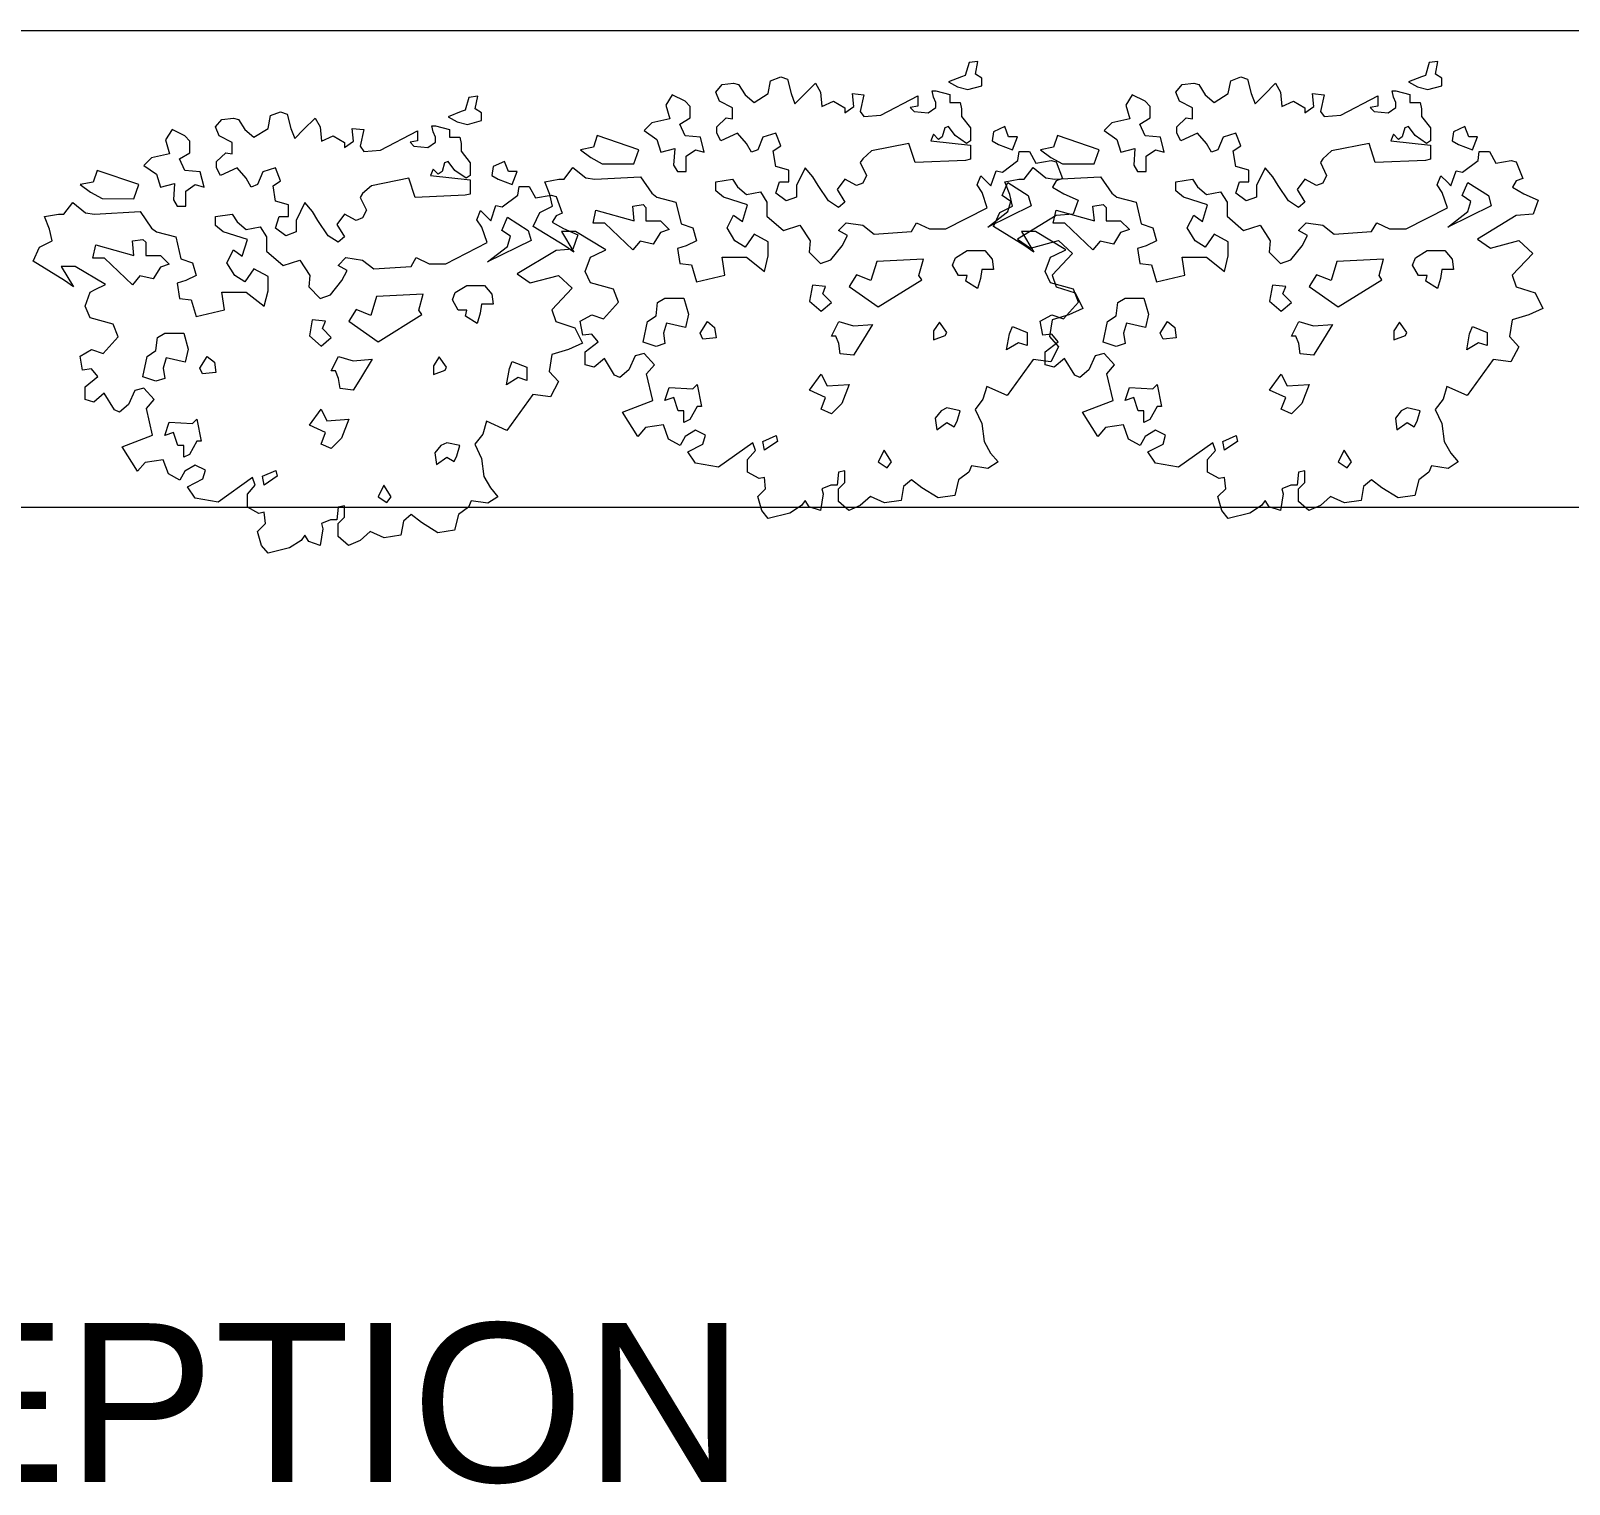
# Model space of a CAD drawing. Header units: inches. Extents: x 5 to 136470, y 9 to 138066.
# Drawn here: x 89005 to 90943, y 27981 to 29811 of the extents above; entities that cross this region are included whole.
import ezdxf

# ---------------------------------------------------------------- set-up
doc = ezdxf.new("R2010")
doc.units = ezdxf.units.IN
doc.header["$MEASUREMENT"] = 0
doc.layers.add('IG-Area', color=250, linetype='Continuous', lineweight=30)
doc.layers.add('partition', color=253, linetype='Continuous', lineweight=5)
doc.layers.add('TREES', color=72, linetype='Continuous', lineweight=5, transparency=0.05)
doc.styles.add('ROMANS', font='', dxfattribs={"width": 0.8})
doc.styles.get("Standard").update_dxf_attribs({"font": 'arial.ttf'})
doc.styles.get('ROMANS').set_extended_font_data('VNI-Avo')

# ---------------------------------------------------------------- blocks, each defined once
blk = doc.blocks.new('A$C7b2e77e3')
at = {"layer": 'partition'}
for p, q in [((34066.5, 18205.8), (27393.4, 18205.8)), ((34066.5, 17605.8), (27993.4, 17605.8))]:
    blk.add_line(p, q, dxfattribs=at)
at = {"layer": 'TREES'}
for p, q in [((31844.6, 18138.1), (31859.1, 18139.7)), ((31859.1, 18139.7), (31865.4, 18138.1)), ((31902.7, 18126.8), (31905.7, 18143)), ((31905.7, 18143), (31918.6, 18147.7)), ((31918.6, 18147.7), (31926.8, 18144.7)), ((31926.8, 18144.7), (31931.5, 18126.8)), ((31947.7, 18125.2), (31962.2, 18139.7)), ((31962.2, 18139.7), (31968.5, 18128.5)), ((32424.1, 18138.1), (32438.6, 18139.7)), ((32438.6, 18139.7), (32444.9, 18138.1)), ((32482.2, 18126.8), (32485.2, 18143)), ((32485.2, 18143), (32498.1, 18147.7)), ((32498.1, 18147.7), (32506.3, 18144.7)), ((32506.3, 18144.7), (32511, 18126.8)), ((32527.2, 18125.2), (32541.7, 18139.7)), ((32541.7, 18139.7), (32548, 18128.5)), ((31836.7, 18128.5), (31844.6, 18138.1)), ((31841.3, 18117.2), (31836.7, 18128.5)), ((31865.4, 18138.1), (31873.7, 18125.2)), ((31873.7, 18125.2), (31884.9, 18115.6)), ((31884.9, 18115.6), (31902.7, 18126.8)), ((31931.5, 18126.8), (31936.4, 18114)), ((31936.4, 18114), (31947.7, 18125.2)), ((31968.5, 18128.5), (31970.1, 18110.7)), ((32008.8, 18126.8), (32023.3, 18125.2)), ((32010.4, 18110.7), (32008.8, 18126.8)), ((32023.3, 18125.2), (32018.7, 18104.4)), ((32044.4, 18099.4), (32091.2, 18123.8)), ((32091.2, 18123.8), (32091.2, 18110.9)), ((32110.7, 18122.2), (32109, 18130.1)), ((32109, 18130.1), (32113.7, 18130.1)), ((32113.7, 18115.6), (32110.7, 18122.2)), ((32113.7, 18130.1), (32131.5, 18125.5)), ((32131.5, 18125.5), (32131.5, 18115.6)), ((32416.2, 18128.5), (32424.1, 18138.1)), ((32420.8, 18117.2), (32416.2, 18128.5)), ((32444.9, 18138.1), (32453.2, 18125.2)), ((32453.2, 18125.2), (32464.4, 18115.6)), ((32464.4, 18115.6), (32482.2, 18126.8)), ((32511, 18126.8), (32515.9, 18114)), ((32515.9, 18114), (32527.2, 18125.2)), ((32548, 18128.5), (32549.6, 18110.7)), ((32588.3, 18126.8), (32602.8, 18125.2)), ((32589.9, 18110.7), (32588.3, 18126.8)), ((32602.8, 18125.2), (32598.2, 18104.4)), ((32623.9, 18099.4), (32670.7, 18123.8)), ((32670.7, 18123.8), (32670.7, 18110.9)), ((32690.2, 18122.2), (32688.5, 18130.1)), ((32688.5, 18130.1), (32693.2, 18130.1)), ((32693.2, 18115.6), (32690.2, 18122.2)), ((32693.2, 18130.1), (32711, 18125.5)), ((32711, 18125.5), (32711, 18115.6)), ((31275.6, 18099.2), (31288.5, 18103.9)), ((31288.5, 18103.9), (31296.7, 18100.8)), ((31296.7, 18100.8), (31301.4, 18083)), ((31857.5, 18109), (31841.3, 18117.2)), ((31857.5, 18094.8), (31857.5, 18109)), ((31970.1, 18110.7), (31984.7, 18117.2)), ((31984.7, 18117.2), (31999.2, 18109)), ((31999.2, 18102.7), (32010.4, 18110.7)), ((31999.2, 18109), (31999.2, 18102.7)), ((32018.7, 18104.4), (32023.3, 18097.8)), ((32091.2, 18110.9), (32081.6, 18109.3)), ((32081.6, 18109.3), (32086.5, 18104.4)), ((32086.5, 18104.4), (32104.1, 18102.7)), ((32104.1, 18102.7), (32113.7, 18109.3)), ((32113.7, 18109.3), (32113.7, 18115.6)), ((32131.5, 18115.6), (32144.4, 18115.6)), ((32144.4, 18115.6), (32146, 18107.7)), ((32146, 18107.7), (32146, 18098.1)), ((32437, 18109), (32420.8, 18117.2)), ((32437, 18094.8), (32437, 18109)), ((32549.6, 18110.7), (32564.2, 18117.2)), ((32564.2, 18117.2), (32578.7, 18109)), ((32578.7, 18102.7), (32589.9, 18110.7)), ((32578.7, 18109), (32578.7, 18102.7)), ((32598.2, 18104.4), (32602.8, 18097.8)), ((32670.7, 18110.9), (32661.1, 18109.3)), ((32661.1, 18109.3), (32666, 18104.4)), ((32666, 18104.4), (32683.6, 18102.7)), ((32683.6, 18102.7), (32693.2, 18109.3)), ((32693.2, 18109.3), (32693.2, 18115.6)), ((32711, 18115.6), (32723.9, 18115.6)), ((32723.9, 18115.6), (32725.5, 18107.7)), ((32725.5, 18107.7), (32725.5, 18098.1)), ((31206.5, 18084.7), (31214.5, 18094.3)), ((31211.2, 18073.4), (31206.5, 18084.7)), ((31214.5, 18094.3), (31229, 18095.9)), ((31229, 18095.9), (31235.3, 18094.3)), ((31235.3, 18094.3), (31243.5, 18081.4)), ((31243.5, 18081.4), (31254.8, 18071.8)), ((31254.8, 18071.8), (31272.6, 18083)), ((31272.6, 18083), (31275.6, 18099.2)), ((31301.4, 18083), (31306.3, 18070.1)), ((31306.3, 18070.1), (31317.5, 18081.4)), ((31317.5, 18081.4), (31332.1, 18095.9)), ((31332.1, 18095.9), (31338.4, 18084.7)), ((31338.4, 18084.7), (31340, 18066.8)), ((31378.7, 18083), (31393.2, 18081.4)), ((31380.3, 18066.8), (31378.7, 18083)), ((31393.2, 18081.4), (31388.5, 18060.5)), ((31480.5, 18078.4), (31478.9, 18086.3)), ((31478.9, 18086.3), (31483.5, 18086.3)), ((31483.5, 18086.3), (31501.4, 18081.7)), ((31501.4, 18081.7), (31501.4, 18071.8)), ((31838, 18084.9), (31849.6, 18096.1)), ((31838, 18076.9), (31838, 18084.9)), ((31849.6, 18096.1), (31857.5, 18094.8)), ((32023.3, 18097.8), (32044.4, 18099.4)), ((32125.2, 18083.5), (32121.9, 18072.3)), ((32129.8, 18085.2), (32125.2, 18083.5)), ((32138.1, 18073.9), (32129.8, 18085.2)), ((32146, 18098.1), (32157.3, 18083.5)), ((32157.3, 18083.5), (32157.3, 18067.3)), ((32417.5, 18084.9), (32429, 18096.1)), ((32417.5, 18076.9), (32417.5, 18084.9)), ((32429, 18096.1), (32437, 18094.8)), ((32602.8, 18097.8), (32623.9, 18099.4)), ((32704.7, 18083.5), (32701.4, 18072.3)), ((32709.3, 18085.2), (32704.7, 18083.5)), ((32717.6, 18073.9), (32709.3, 18085.2)), ((32725.5, 18098.1), (32736.8, 18083.5)), ((32736.8, 18083.5), (32736.8, 18067.3)), ((31227.4, 18065.2), (31211.2, 18073.4)), ((31227.4, 18050.9), (31227.4, 18065.2)), ((31340, 18066.8), (31354.5, 18073.4)), ((31354.5, 18073.4), (31369.1, 18065.2)), ((31369.1, 18058.9), (31380.3, 18066.8)), ((31369.1, 18065.2), (31369.1, 18058.9)), ((31414.3, 18055.6), (31461.1, 18080)), ((31461.1, 18067.1), (31451.5, 18065.5)), ((31451.5, 18065.5), (31456.4, 18060.5)), ((31461.1, 18080), (31461.1, 18067.1)), ((31473.9, 18058.9), (31483.5, 18065.5)), ((31483.5, 18071.8), (31480.5, 18078.4)), ((31483.5, 18065.5), (31483.5, 18071.8)), ((31501.4, 18071.8), (31514.2, 18071.8)), ((31514.2, 18071.8), (31515.9, 18063.8)), ((31515.9, 18063.8), (31515.9, 18054.2)), ((31843, 18067.3), (31838, 18076.9)), ((31863.8, 18076.9), (31843, 18067.3)), ((31875.3, 18064), (31863.8, 18076.9)), ((31881.6, 18052.8), (31875.3, 18064)), ((31896.1, 18072), (31889.6, 18056.1)), ((31912.3, 18076.9), (31896.1, 18072)), ((31918.6, 18060.8), (31912.3, 18076.9)), ((32080, 18064.1), (32032.9, 18054.5)), ((32087.9, 18039.9), (32080, 18064.1)), ((32110.7, 18075.6), (32107.4, 18067.3)), ((32107.4, 18067.3), (32157.5, 18062)), ((32117, 18069), (32110.7, 18075.6)), ((32121.9, 18072.3), (32117, 18069)), ((32152.3, 18064.1), (32138.1, 18073.9)), ((32157.3, 18067.3), (32152.3, 18064.1)), ((32157.5, 18062), (32157.5, 18044.1)), ((32422.5, 18067.3), (32417.5, 18076.9)), ((32443.3, 18076.9), (32422.5, 18067.3)), ((32454.8, 18064), (32443.3, 18076.9)), ((32461.1, 18052.8), (32454.8, 18064)), ((32475.6, 18072), (32469.1, 18056.1)), ((32491.8, 18076.9), (32475.6, 18072)), ((32498.1, 18060.8), (32491.8, 18076.9)), ((32659.5, 18064.1), (32612.4, 18054.5)), ((32667.4, 18039.9), (32659.5, 18064.1)), ((32690.2, 18075.6), (32686.9, 18067.3)), ((32686.9, 18067.3), (32737, 18062)), ((32696.5, 18069), (32690.2, 18075.6)), ((32701.4, 18072.3), (32696.5, 18069)), ((32731.8, 18064.1), (32717.6, 18073.9)), ((32736.8, 18067.3), (32731.8, 18064.1)), ((32737, 18062), (32737, 18044.1)), ((31207.9, 18041.1), (31219.4, 18052.3)), ((31219.4, 18052.3), (31227.4, 18050.9)), ((31388.5, 18060.5), (31393.2, 18054)), ((31393.2, 18054), (31414.3, 18055.6)), ((31456.4, 18060.5), (31473.9, 18058.9)), ((31515.9, 18054.2), (31527.1, 18039.7)), ((31889.6, 18056.1), (31881.6, 18052.8)), ((31909, 18054.5), (31918.6, 18060.8)), ((31912.3, 18035), (31909, 18054.5)), ((32021.7, 18044.6), (32018.7, 18039.9)), ((32032.9, 18054.5), (32021.7, 18044.6)), ((32151.2, 18042.5), (32087.9, 18039.9)), ((32157.5, 18044.1), (32151.2, 18042.5)), ((32197.8, 18028), (32217.3, 18042.5)), ((32217.3, 18042.5), (32218.9, 18053.7)), ((32218.9, 18053.7), (32231.8, 18053.7)), ((32231.8, 18053.7), (32239.7, 18039.2)), ((32239.7, 18039.2), (32259.2, 18042.5)), ((32259.2, 18042.5), (32265.5, 18040.9)), ((32469.1, 18056.1), (32461.1, 18052.8)), ((32488.5, 18054.5), (32498.1, 18060.8)), ((32491.8, 18035), (32488.5, 18054.5)), ((32601.2, 18044.6), (32598.2, 18039.9)), ((32612.4, 18054.5), (32601.2, 18044.6)), ((32730.7, 18042.5), (32667.4, 18039.9)), ((32737, 18044.1), (32730.7, 18042.5)), ((32777.3, 18028), (32796.8, 18042.5)), ((32796.8, 18042.5), (32798.4, 18053.7)), ((32798.4, 18053.7), (32811.3, 18053.7)), ((32811.3, 18053.7), (32819.2, 18039.2)), ((32819.2, 18039.2), (32838.7, 18042.5)), ((32838.7, 18042.5), (32845, 18040.9)), ((31207.9, 18033.1), (31207.9, 18041.1)), ((31212.8, 18023.5), (31207.9, 18033.1)), ((31233.7, 18033.1), (31212.8, 18023.5)), ((31245.2, 18020.2), (31233.7, 18033.1)), ((31266, 18028.2), (31259.4, 18012.3)), ((31282.2, 18033.1), (31266, 18028.2)), ((31288.5, 18016.9), (31282.2, 18033.1)), ((31480.5, 18031.7), (31477.2, 18023.5)), ((31477.2, 18023.5), (31527.4, 18018.1)), ((31486.8, 18025.2), (31480.5, 18031.7)), ((31491.8, 18028.5), (31486.8, 18025.2)), ((31495.1, 18039.7), (31491.8, 18028.5)), ((31499.7, 18041.3), (31495.1, 18039.7)), ((31507.9, 18030.1), (31499.7, 18041.3)), ((31522.2, 18020.2), (31507.9, 18030.1)), ((31527.1, 18023.5), (31522.2, 18020.2)), ((31527.1, 18039.7), (31527.1, 18023.5)), ((31645.5, 18018.9), (31656.7, 18033.5)), ((31656.7, 18033.5), (31672.9, 18020.6)), ((31928.5, 18030.3), (31912.3, 18035)), ((31928.5, 18015.8), (31928.5, 18030.3)), ((31949.3, 18033.3), (31938.1, 18010.9)), ((31958.9, 18022.1), (31949.3, 18033.3)), ((32018.7, 18039.9), (32026.6, 18023.7)), ((32026.6, 18023.7), (32021.7, 18014.1)), ((32165.7, 18011.8), (32170.4, 18023.3)), ((32170.4, 18023.3), (32178.6, 18015.1)), ((32183.2, 18010.5), (32189.9, 18029.6)), ((32189.9, 18029.6), (32197.8, 18028)), ((32225, 18018.9), (32236.2, 18033.5)), ((32236.2, 18033.5), (32252.4, 18020.6)), ((32265.5, 18040.9), (32273.5, 18020)), ((32508, 18030.3), (32491.8, 18035)), ((32508, 18015.8), (32508, 18030.3)), ((32528.8, 18033.3), (32517.6, 18010.9)), ((32538.4, 18022.1), (32528.8, 18033.3)), ((32598.2, 18039.9), (32606.1, 18023.7)), ((32606.1, 18023.7), (32601.2, 18014.1)), ((32745.2, 18011.8), (32749.9, 18023.3)), ((32749.9, 18023.3), (32758.1, 18015.1)), ((32762.7, 18010.5), (32769.4, 18029.6)), ((32769.4, 18029.6), (32777.3, 18028)), ((32845, 18040.9), (32853, 18020)), ((31251.5, 18009), (31245.2, 18020.2)), ((31259.4, 18012.3), (31251.5, 18009)), ((31278.9, 18010.6), (31288.5, 18016.9)), ((31282.2, 17991.2), (31278.9, 18010.6)), ((31402.8, 18010.6), (31391.5, 18000.8)), ((31449.8, 18020.2), (31402.8, 18010.6)), ((31457.8, 17996.1), (31449.8, 18020.2)), ((31527.4, 18018.1), (31527.4, 18000.3)), ((31587.1, 17998.7), (31588.8, 18009.9)), ((31588.8, 18009.9), (31601.7, 18009.9)), ((31601.7, 18009.9), (31609.6, 17995.4)), ((31621.4, 18015.7), (31638.9, 18018.9)), ((31627.7, 17999.8), (31621.4, 18015.7)), ((31638.9, 18018.9), (31645.5, 18018.9)), ((31672.9, 18020.6), (31684.1, 18018.9)), ((31684.1, 18018.9), (31741.6, 18022.1)), ((31741.6, 18022.1), (31756.1, 18001.3)), ((31836.7, 18015.8), (31857.5, 18018.8)), ((31836.7, 18004.5), (31836.7, 18015.8)), ((31846.3, 17996.3), (31836.7, 18004.5)), ((31857.5, 18018.8), (31863.8, 18009.2)), ((31863.8, 18009.2), (31875.3, 17999.6)), ((31875.3, 17999.6), (31892.9, 18002.9)), ((31892.9, 18002.9), (31901.1, 17990)), ((31912.3, 18001.3), (31917, 18015.8)), ((31917, 18015.8), (31928.5, 18015.8)), ((31938.1, 18010.9), (31938.1, 17996.3)), ((31965.5, 18010.9), (31958.9, 18022.1)), ((31978.4, 17991.7), (31965.5, 18010.9)), ((31999.2, 18018.8), (31989.6, 18005.9)), ((31989.6, 18005.9), (31999.2, 17990)), ((32013.7, 18010.9), (31999.2, 18018.8)), ((32021.7, 18014.1), (32013.7, 18010.9)), ((32172, 18002.2), (32165.7, 18011.8)), ((32178.6, 18015.1), (32183.2, 18010.5)), ((32200.9, 18015.7), (32218.4, 18018.9)), ((32207.2, 17999.8), (32200.9, 18015.7)), ((32218.4, 18018.9), (32225, 18018.9)), ((32252.4, 18020.6), (32263.6, 18018.9)), ((32265.5, 18016.7), (32260.6, 18008.8)), ((32260.6, 18008.8), (32275.1, 18000.5)), ((32263.6, 18018.9), (32321.1, 18022.1)), ((32273.5, 18020), (32265.5, 18016.7)), ((32321.1, 18022.1), (32335.6, 18001.3)), ((32416.2, 18015.8), (32437, 18018.8)), ((32416.2, 18004.5), (32416.2, 18015.8)), ((32425.8, 17996.3), (32416.2, 18004.5)), ((32437, 18018.8), (32443.3, 18009.2)), ((32443.3, 18009.2), (32454.8, 17999.6)), ((32454.8, 17999.6), (32472.4, 18002.9)), ((32472.4, 18002.9), (32480.6, 17990)), ((32491.8, 18001.3), (32496.5, 18015.8)), ((32496.5, 18015.8), (32508, 18015.8)), ((32517.6, 18010.9), (32517.6, 17996.3)), ((32545, 18010.9), (32538.4, 18022.1)), ((32557.9, 17991.7), (32545, 18010.9)), ((32578.7, 18018.8), (32569.1, 18005.9)), ((32569.1, 18005.9), (32578.7, 17990)), ((32593.2, 18010.9), (32578.7, 18018.8)), ((32601.2, 18014.1), (32593.2, 18010.9)), ((32751.5, 18002.2), (32745.2, 18011.8)), ((32758.1, 18015.1), (32762.7, 18010.5)), ((32845, 18016.7), (32840.1, 18008.8)), ((32840.1, 18008.8), (32854.6, 18000.5)), ((32853, 18020), (32845, 18016.7)), ((31015.3, 17975.1), (31026.6, 17989.7)), ((31026.6, 17989.7), (31042.8, 17976.8)), ((31298.4, 17986.5), (31282.2, 17991.2)), ((31298.4, 17972), (31298.4, 17986.5)), ((31319.2, 17989.5), (31307.9, 17967)), ((31328.8, 17978.3), (31319.2, 17989.5)), ((31391.5, 18000.8), (31388.5, 17996.1)), ((31388.5, 17996.1), (31396.5, 17979.9)), ((31521.1, 17998.7), (31457.8, 17996.1)), ((31527.4, 18000.3), (31521.1, 17998.7)), ((31553.1, 17966.6), (31559.7, 17985.8)), ((31559.7, 17985.8), (31567.7, 17984.1)), ((31567.7, 17984.1), (31587.1, 17998.7)), ((31609.6, 17995.4), (31629.1, 17998.7)), ((31614.8, 17977), (31631, 17985.2)), ((31631, 17985.2), (31627.7, 17999.8)), ((31629.1, 17998.7), (31635.4, 17997)), ((31635.4, 17997), (31643.3, 17976.2)), ((31756.1, 18001.3), (31762.4, 17996.3)), ((31762.4, 17996.3), (31786.5, 17990)), ((31786.5, 17990), (31793.1, 17962.6)), ((31876.7, 17986.7), (31846.3, 17996.3)), ((31870.4, 17965.9), (31876.7, 17986.7)), ((31901.1, 17990), (31901.1, 17972.2)), ((31925.2, 17991.7), (31912.3, 18001.3)), ((31938.1, 17996.3), (31925.2, 17991.7)), ((31991.3, 17983.4), (31978.4, 17991.7)), ((31999.2, 17990), (31991.3, 17983.4)), ((32178.6, 17983), (32172, 18002.2)), ((32194.3, 17977), (32210.5, 17985.2)), ((32210.5, 17985.2), (32207.2, 17999.8)), ((32275.1, 18000.5), (32292.9, 17992.6)), ((32292.9, 17992.6), (32286.6, 17974.8)), ((32335.6, 18001.3), (32341.9, 17996.3)), ((32341.9, 17996.3), (32366, 17990)), ((32366, 17990), (32372.6, 17962.6)), ((32456.2, 17986.7), (32425.8, 17996.3)), ((32449.9, 17965.9), (32456.2, 17986.7)), ((32480.6, 17990), (32480.6, 17972.2)), ((32504.7, 17991.7), (32491.8, 18001.3)), ((32517.6, 17996.3), (32504.7, 17991.7)), ((32570.8, 17983.4), (32557.9, 17991.7)), ((32578.7, 17990), (32570.8, 17983.4)), ((32758.1, 17983), (32751.5, 18002.2)), ((32854.6, 18000.5), (32872.4, 17992.6)), ((32872.4, 17992.6), (32866.1, 17974.8)), ((30991.2, 17971.8), (31008.8, 17975.1)), ((30997.5, 17955.9), (30991.2, 17971.8)), ((31008.8, 17975.1), (31015.3, 17975.1)), ((31042.8, 17976.8), (31054, 17975.1)), ((31054, 17975.1), (31111.4, 17978.3)), ((31111.4, 17978.3), (31126, 17957.4)), ((31206.5, 17972), (31227.4, 17975)), ((31206.5, 17960.7), (31206.5, 17972)), ((31227.4, 17975), (31233.7, 17965.4)), ((31233.7, 17965.4), (31245.2, 17955.8)), ((31282.2, 17957.4), (31286.8, 17972)), ((31286.8, 17972), (31298.4, 17972)), ((31307.9, 17967), (31307.9, 17952.5)), ((31335.4, 17967), (31328.8, 17978.3)), ((31348.2, 17947.8), (31335.4, 17967)), ((31369.1, 17975), (31359.5, 17962.1)), ((31383.6, 17967), (31369.1, 17975)), ((31391.5, 17970.3), (31383.6, 17967)), ((31396.5, 17979.9), (31391.5, 17970.3)), ((31535.6, 17968), (31540.3, 17979.5)), ((31541.9, 17958.4), (31535.6, 17968)), ((31540.3, 17979.5), (31548.5, 17971.3)), ((31548.5, 17971.3), (31553.1, 17966.6)), ((31606.8, 17959.4), (31614.8, 17977)), ((31635.4, 17972.9), (31630.4, 17964.9)), ((31630.4, 17964.9), (31645, 17956.7)), ((31643.3, 17976.2), (31635.4, 17972.9)), ((31850.9, 17957.7), (31859.1, 17973.8)), ((31859.1, 17973.8), (31870.4, 17965.9)), ((31901.1, 17972.2), (31921.9, 17954.4)), ((31991.3, 17954.4), (32000.8, 17964.2)), ((32000.8, 17964.2), (32021.7, 17960.9)), ((32083.2, 17953), (32089.6, 17964.2)), ((32089.6, 17964.2), (32105.7, 17956.3)), ((32126.6, 17956.3), (32178.6, 17983)), ((32186.3, 17959.4), (32194.3, 17977)), ((32265.5, 17973.1), (32216.7, 17943.4)), ((32286.6, 17974.8), (32265.5, 17973.1)), ((32430.4, 17957.7), (32438.6, 17973.8)), ((32438.6, 17973.8), (32449.9, 17965.9)), ((32480.6, 17972.2), (32501.4, 17954.4)), ((32570.8, 17954.4), (32580.3, 17964.2)), ((32580.3, 17964.2), (32601.2, 17960.9)), ((32662.7, 17953), (32669.1, 17964.2)), ((32669.1, 17964.2), (32685.2, 17956.3)), ((32706.1, 17956.3), (32758.1, 17983)), ((32845, 17973.1), (32796.2, 17943.4)), ((32866.1, 17974.8), (32845, 17973.1)), ((31000.8, 17941.4), (30997.5, 17955.9)), ((31126, 17957.4), (31132.3, 17952.5)), ((31132.3, 17952.5), (31156.4, 17946.2)), ((31156.4, 17946.2), (31163, 17918.8)), ((31216.1, 17952.5), (31206.5, 17960.7)), ((31246.6, 17942.9), (31216.1, 17952.5)), ((31245.2, 17955.8), (31262.7, 17959.1)), ((31262.7, 17959.1), (31270.9, 17946.2)), ((31270.9, 17946.2), (31270.9, 17928.4)), ((31295.1, 17947.8), (31282.2, 17957.4)), ((31307.9, 17952.5), (31295.1, 17947.8)), ((31361.1, 17939.6), (31348.2, 17947.8)), ((31359.5, 17962.1), (31369.1, 17946.2)), ((31369.1, 17946.2), (31361.1, 17939.6)), ((31548.5, 17939.2), (31541.9, 17958.4)), ((31646.5, 17935.2), (31606.8, 17959.4)), ((31642.2, 17952.9), (31657.7, 17927.2)), ((31660, 17952.9), (31642.2, 17952.9)), ((31645, 17956.7), (31662.8, 17948.8)), ((31662.8, 17948.8), (31656.5, 17930.9)), ((31698, 17930.2), (31660, 17952.9)), ((31793.1, 17962.6), (31807.6, 17957.7)), ((31807.6, 17957.7), (31812.3, 17941.5)), ((31860.8, 17941.5), (31850.9, 17957.7)), ((31884.9, 17949.7), (31873.7, 17933.5)), ((31902.7, 17940.1), (31884.9, 17949.7)), ((31921.9, 17954.4), (31942.7, 17960.9)), ((31942.7, 17960.9), (31955.6, 17941.5)), ((32002.5, 17948.1), (31991.3, 17954.4)), ((31995.9, 17935.2), (32002.5, 17948.1)), ((32021.7, 17960.9), (32036.2, 17949.7)), ((32036.2, 17949.7), (32083.2, 17953)), ((32105.7, 17956.3), (32126.6, 17956.3)), ((32226, 17935.2), (32186.3, 17959.4)), ((32221.7, 17952.9), (32237.2, 17927.2)), ((32239.5, 17952.9), (32221.7, 17952.9)), ((32277.5, 17930.2), (32239.5, 17952.9)), ((32372.6, 17962.6), (32387.1, 17957.7)), ((32387.1, 17957.7), (32391.8, 17941.5)), ((32440.3, 17941.5), (32430.4, 17957.7)), ((32464.4, 17949.7), (32453.2, 17933.5)), ((32482.2, 17940.1), (32464.4, 17949.7)), ((32501.4, 17954.4), (32522.2, 17960.9)), ((32522.2, 17960.9), (32535.1, 17941.5)), ((32582, 17948.1), (32570.8, 17954.4)), ((32575.4, 17935.2), (32582, 17948.1)), ((32601.2, 17960.9), (32615.7, 17949.7)), ((32615.7, 17949.7), (32662.7, 17953)), ((32685.2, 17956.3), (32706.1, 17956.3)), ((30976.7, 17915.6), (30984.7, 17933.2)), ((30984.7, 17933.2), (31000.8, 17941.4)), ((31220.8, 17913.8), (31229, 17930)), ((31229, 17930), (31240.2, 17922.1)), ((31240.2, 17922.1), (31246.6, 17942.9)), ((31270.9, 17928.4), (31291.8, 17910.5)), ((31496.4, 17912.5), (31548.5, 17939.2)), ((31635.4, 17929.3), (31586.6, 17899.6)), ((31656.5, 17930.9), (31635.4, 17929.3)), ((31657.7, 17927.2), (31646.5, 17935.2)), ((31685.1, 17923.9), (31698, 17930.2)), ((31799.4, 17935.2), (31788.2, 17931.9)), ((31788.2, 17931.9), (31791.4, 17912.7)), ((31812.3, 17941.5), (31799.4, 17935.2)), ((31873.7, 17933.5), (31860.8, 17941.5)), ((31902.7, 17922.3), (31902.7, 17940.1)), ((31955.6, 17941.5), (31954.3, 17927.2)), ((31954.3, 17927.2), (31968.5, 17912.7)), ((31981.4, 17917.4), (31995.9, 17935.2)), ((32216.7, 17943.4), (32232.9, 17932.2)), ((32237.2, 17927.2), (32226, 17935.2)), ((32232.9, 17932.2), (32268.5, 17941.8)), ((32286.1, 17925.6), (32260.3, 17898.2)), ((32264.6, 17923.9), (32277.5, 17930.2)), ((32268.5, 17941.8), (32286.1, 17925.6)), ((32378.9, 17935.2), (32367.7, 17931.9)), ((32367.7, 17931.9), (32370.9, 17912.7)), ((32391.8, 17941.5), (32378.9, 17935.2)), ((32453.2, 17933.5), (32440.3, 17941.5)), ((32482.2, 17922.3), (32482.2, 17940.1)), ((32535.1, 17941.5), (32533.7, 17927.2)), ((32533.7, 17927.2), (32548, 17912.7)), ((32560.9, 17917.4), (32575.4, 17935.2)), ((32796.2, 17943.4), (32812.4, 17932.2)), ((32812.4, 17932.2), (32848, 17941.8)), ((32865.6, 17925.6), (32839.8, 17898.2)), ((32848, 17941.8), (32865.6, 17925.6)), ((31016.3, 17891.4), (30976.7, 17915.6)), ((31012.1, 17909), (31027.6, 17883.4)), ((31029.9, 17909), (31012.1, 17909)), ((31067.8, 17886.4), (31029.9, 17909)), ((31163, 17918.8), (31177.5, 17913.8)), ((31177.5, 17913.8), (31182.1, 17897.7)), ((31230.7, 17897.7), (31220.8, 17913.8)), ((31254.8, 17905.9), (31243.5, 17889.7)), ((31272.6, 17896.3), (31254.8, 17905.9)), ((31291.8, 17910.5), (31312.6, 17917.1)), ((31312.6, 17917.1), (31325.5, 17897.7)), ((31361.1, 17910.5), (31370.7, 17920.4)), ((31372.4, 17904.2), (31361.1, 17910.5)), ((31370.7, 17920.4), (31391.5, 17917.1)), ((31391.5, 17917.1), (31406.1, 17905.9)), ((31406.1, 17905.9), (31453.1, 17909.2)), ((31453.1, 17909.2), (31459.4, 17920.4)), ((31459.4, 17920.4), (31475.6, 17912.5)), ((31475.6, 17912.5), (31496.4, 17912.5)), ((31672.2, 17902.8), (31678.8, 17920.6)), ((31678.8, 17920.6), (31685.1, 17923.9)), ((31791.4, 17912.7), (31806, 17911)), ((31806, 17911), (31812.3, 17889.9)), ((31844.6, 17920.6), (31875.3, 17920.6)), ((31847.9, 17898.2), (31844.6, 17920.6)), ((31875.3, 17920.6), (31897.8, 17902.8)), ((31897.8, 17902.8), (31902.7, 17922.3)), ((31968.5, 17912.7), (31981.4, 17917.4)), ((32251.7, 17902.8), (32258.3, 17920.6)), ((32258.3, 17920.6), (32264.6, 17923.9)), ((32370.9, 17912.7), (32385.5, 17911)), ((32385.5, 17911), (32391.8, 17889.9)), ((32424.1, 17920.6), (32454.8, 17920.6)), ((32427.4, 17898.2), (32424.1, 17920.6)), ((32454.8, 17920.6), (32477.3, 17902.8)), ((32477.3, 17902.8), (32482.2, 17922.3)), ((32548, 17912.7), (32560.9, 17917.4)), ((31027.6, 17883.4), (31016.3, 17891.4)), ((31169.3, 17891.4), (31158, 17888.1)), ((31158, 17888.1), (31161.3, 17868.9)), ((31182.1, 17897.7), (31169.3, 17891.4)), ((31243.5, 17889.7), (31230.7, 17897.7)), ((31272.6, 17878.5), (31272.6, 17896.3)), ((31325.5, 17897.7), (31324.1, 17883.4)), ((31351.3, 17873.5), (31365.8, 17891.4)), ((31365.8, 17891.4), (31372.4, 17904.2)), ((31586.6, 17899.6), (31602.8, 17888.3)), ((31602.8, 17888.3), (31638.4, 17897.9)), ((31638.4, 17897.9), (31655.9, 17881.8)), ((31678.8, 17888.3), (31672.2, 17902.8)), ((31707.8, 17880.3), (31678.8, 17888.3)), ((31812.3, 17889.9), (31847.9, 17898.2)), ((32258.3, 17888.3), (32251.7, 17902.8)), ((32287.3, 17880.3), (32258.3, 17888.3)), ((32260.3, 17898.2), (32265.2, 17883.6)), ((32391.8, 17889.9), (32427.4, 17898.2)), ((32839.8, 17898.2), (32844.7, 17883.6)), ((31042.1, 17859), (31048.7, 17876.8)), ((31048.7, 17876.8), (31055, 17880.1)), ((31055, 17880.1), (31067.8, 17886.4)), ((31161.3, 17868.9), (31175.8, 17867.2)), ((31175.8, 17867.2), (31182.1, 17846.1)), ((31214.5, 17876.8), (31245.2, 17876.8)), ((31217.8, 17854.3), (31214.5, 17876.8)), ((31245.2, 17876.8), (31267.7, 17859)), ((31267.7, 17859), (31272.6, 17878.5)), ((31324.1, 17883.4), (31338.4, 17868.9)), ((31338.4, 17868.9), (31351.3, 17873.5)), ((31655.9, 17881.8), (31630.2, 17854.3)), ((31714.2, 17864.2), (31707.8, 17880.3)), ((32265.2, 17883.6), (32289.4, 17875.7)), ((32293.7, 17864.2), (32287.3, 17880.3)), ((32289.4, 17875.7), (32299, 17856.2)), ((32844.7, 17883.6), (32868.9, 17875.7)), ((32868.9, 17875.7), (32878.5, 17856.2)), ((31048.7, 17844.5), (31042.1, 17859)), ((31182.1, 17846.1), (31217.8, 17854.3)), ((31630.2, 17854.3), (31635.1, 17839.8)), ((31665.9, 17840), (31680.4, 17848.3)), ((31680.4, 17848.3), (31695, 17843.3)), ((31695, 17843.3), (31714.2, 17864.2)), ((32245.4, 17840), (32259.9, 17848.3)), ((32259.9, 17848.3), (32274.5, 17843.3)), ((32281.4, 17848.3), (32260.3, 17842)), ((32274.5, 17843.3), (32293.7, 17864.2)), ((32299, 17856.2), (32281.4, 17848.3)), ((32860.9, 17848.3), (32839.8, 17842)), ((32878.5, 17856.2), (32860.9, 17848.3)), ((31077.7, 17836.5), (31048.7, 17844.5)), ((31084, 17820.3), (31077.7, 17836.5)), ((31635.1, 17839.8), (31659.2, 17831.9)), ((31659.2, 17831.9), (31668.8, 17812.4)), ((31669.2, 17822.5), (31665.9, 17840)), ((32248.7, 17822.5), (32245.4, 17840)), ((32260.3, 17842), (32257, 17820.8)), ((32839.8, 17842), (32836.5, 17820.8)), ((31064.8, 17799.5), (31084, 17820.3)), ((31668.8, 17812.4), (31651.3, 17804.4)), ((31680.4, 17823.9), (31669.2, 17822.5)), ((31672.2, 17801.4), (31688.4, 17814.3)), ((31688.4, 17814.3), (31680.4, 17823.9)), ((32259.9, 17823.9), (32248.7, 17822.5)), ((32251.7, 17801.4), (32267.9, 17814.3)), ((32257, 17820.8), (32268.5, 17808)), ((32267.9, 17814.3), (32259.9, 17823.9)), ((32836.5, 17820.8), (32848, 17808)), ((31035.8, 17796.2), (31050.3, 17804.4)), ((31039.1, 17778.7), (31035.8, 17796.2)), ((31050.3, 17804.4), (31064.8, 17799.5)), ((31630.2, 17798.1), (31626.9, 17777)), ((31651.3, 17804.4), (31630.2, 17798.1)), ((31672.2, 17785.2), (31672.2, 17801.4)), ((31696.3, 17793.4), (31683.5, 17782.2)), ((31709.2, 17772.3), (31696.3, 17793.4)), ((31735, 17796.7), (31727, 17778.9)), ((31746.5, 17799.7), (31735, 17796.7)), ((31759.4, 17785.2), (31746.5, 17799.7)), ((32236.2, 17791.8), (32203.7, 17746.5)), ((32258.7, 17788.8), (32236.2, 17791.8)), ((32251.7, 17785.2), (32251.7, 17801.4)), ((32268.5, 17808), (32258.7, 17788.8)), ((32275.8, 17793.4), (32263, 17782.2)), ((32288.7, 17772.3), (32275.8, 17793.4)), ((32314.5, 17796.7), (32306.5, 17778.9)), ((32326, 17799.7), (32314.5, 17796.7)), ((32338.9, 17785.2), (32326, 17799.7)), ((32815.7, 17791.8), (32783.2, 17746.5)), ((32838.2, 17788.8), (32815.7, 17791.8)), ((32848, 17808), (32838.2, 17788.8)), ((31050.3, 17780), (31039.1, 17778.7)), ((31042.1, 17757.5), (31058.3, 17770.4)), ((31058.3, 17770.4), (31050.3, 17780)), ((31626.9, 17777), (31638.4, 17764.1)), ((31683.5, 17782.2), (31672.2, 17785.2)), ((31715.8, 17769.3), (31709.2, 17772.3)), ((31727, 17778.9), (31715.8, 17769.3)), ((31749.5, 17773.9), (31759.4, 17785.2)), ((31757.5, 17740.5), (31749.5, 17773.9)), ((32263, 17782.2), (32251.7, 17785.2)), ((32295.3, 17769.3), (32288.7, 17772.3)), ((32306.5, 17778.9), (32295.3, 17769.3)), ((32329, 17773.9), (32338.9, 17785.2)), ((32337, 17740.5), (32329, 17773.9)), ((31042.1, 17741.4), (31042.1, 17757.5)), ((31104.8, 17752.9), (31096.9, 17735.1)), ((31116.4, 17755.9), (31104.8, 17752.9)), ((31129.2, 17741.4), (31116.4, 17755.9)), ((31638.4, 17764.1), (31628.5, 17744.9)), ((32177.9, 17758), (32173.2, 17741.9)), ((32203.7, 17746.5), (32177.9, 17758)), ((32757.4, 17758), (32752.7, 17741.9)), ((32783.2, 17746.5), (32757.4, 17758)), ((31053.3, 17738.3), (31042.1, 17741.4)), ((31066.2, 17749.6), (31053.3, 17738.3)), ((31079.1, 17728.5), (31066.2, 17749.6)), ((31096.9, 17735.1), (31085.7, 17725.5)), ((31119.4, 17730.1), (31129.2, 17741.4)), ((31606.1, 17748), (31573.5, 17702.7)), ((31628.5, 17744.9), (31606.1, 17748)), ((31719.1, 17725.7), (31757.5, 17740.5)), ((32173.2, 17741.9), (32163.4, 17729)), ((32298.6, 17725.7), (32337, 17740.5)), ((32752.7, 17741.9), (32742.9, 17729)), ((31085.7, 17725.5), (31079.1, 17728.5)), ((31127.3, 17696.7), (31119.4, 17730.1)), ((31547.8, 17714.2), (31543.1, 17698)), ((31573.5, 17702.7), (31547.8, 17714.2)), ((31738.5, 17695), (31719.1, 17725.7)), ((32163.4, 17729), (32171.6, 17711.2)), ((32318, 17695), (32298.6, 17725.7)), ((32742.9, 17729), (32751.1, 17711.2)), ((31089, 17681.9), (31127.3, 17696.7)), ((31543.1, 17698), (31533.2, 17685.2)), ((31748.1, 17706.2), (31738.5, 17695)), ((31770.6, 17709.5), (31748.1, 17706.2)), ((31777.2, 17691.7), (31770.6, 17709.5)), ((31798, 17695), (31791.7, 17683.7)), ((31810.9, 17702.9), (31798, 17695)), ((31823.8, 17696.6), (31810.9, 17702.9)), ((31820.5, 17685.4), (31823.8, 17696.6)), ((32171.6, 17711.2), (32174.6, 17688.7)), ((32327.6, 17706.2), (32318, 17695)), ((32350.1, 17709.5), (32327.6, 17706.2)), ((32356.7, 17691.7), (32350.1, 17709.5)), ((32377.5, 17695), (32371.2, 17683.7)), ((32390.4, 17702.9), (32377.5, 17695)), ((32403.3, 17696.6), (32390.4, 17702.9)), ((32400, 17685.4), (32403.3, 17696.6)), ((32751.1, 17711.2), (32754.1, 17688.7)), ((31108.4, 17651.2), (31089, 17681.9)), ((31533.2, 17685.2), (31541.5, 17667.3)), ((31791.7, 17683.7), (31777.2, 17691.7)), ((31801.3, 17675.5), (31820.5, 17685.4)), ((31810.9, 17661.3), (31801.3, 17675.5)), ((31883.3, 17687), (31840, 17656.3)), ((31876.7, 17666.2), (31886.6, 17677.4)), ((31886.6, 17677.4), (31883.3, 17687)), ((32174.6, 17688.7), (32182.8, 17674.1)), ((32182.8, 17674.1), (32192.4, 17662.9)), ((32371.2, 17683.7), (32356.7, 17691.7)), ((32380.8, 17675.5), (32400, 17685.4)), ((32390.4, 17661.3), (32380.8, 17675.5)), ((32462.8, 17687), (32419.5, 17656.3)), ((32456.2, 17666.2), (32466.1, 17677.4)), ((32466.1, 17677.4), (32462.8, 17687)), ((32754.1, 17688.7), (32762.3, 17674.1)), ((32762.3, 17674.1), (32771.9, 17662.9)), ((31118, 17662.4), (31108.4, 17651.2)), ((31140.5, 17665.7), (31118, 17662.4)), ((31147.1, 17647.9), (31140.5, 17665.7)), ((31180.8, 17659.1), (31167.9, 17651.2)), ((31193.7, 17652.8), (31180.8, 17659.1)), ((31541.5, 17667.3), (31544.5, 17644.8)), ((31840, 17656.3), (31810.9, 17661.3)), ((31876.7, 17650), (31876.7, 17666.2)), ((32158.7, 17658), (32155.4, 17650)), ((32179.5, 17654.9), (32158.7, 17658)), ((32192.4, 17662.9), (32179.5, 17654.9)), ((32419.5, 17656.3), (32390.4, 17661.3)), ((32456.2, 17650), (32456.2, 17666.2)), ((32738.2, 17658), (32734.9, 17650)), ((32759, 17654.9), (32738.2, 17658)), ((32771.9, 17662.9), (32759, 17654.9)), ((31161.6, 17639.9), (31147.1, 17647.9)), ((31167.9, 17651.2), (31161.6, 17639.9)), ((31171.2, 17631.7), (31190.4, 17641.6)), ((31190.4, 17641.6), (31193.7, 17652.8)), ((31253.1, 17643.2), (31209.8, 17612.5)), ((31256.4, 17633.6), (31253.1, 17643.2)), ((31544.5, 17644.8), (31552.7, 17630.3)), ((31891.2, 17642.1), (31876.7, 17650)), ((31897.8, 17643.4), (31891.2, 17642.1)), ((31899.4, 17629.2), (31897.8, 17643.4)), ((31991.3, 17650), (31989.6, 17633.8)), ((31999.2, 17651.7), (31991.3, 17650)), ((31991.3, 17629.2), (31999.2, 17637.1)), ((31999.2, 17637.1), (31999.2, 17651.7)), ((32083.1, 17640.4), (32073.2, 17632.2)), ((32096, 17630.5), (32083.1, 17640.4)), ((32142.5, 17640.4), (32137.6, 17620.9)), ((32155.4, 17650), (32142.5, 17640.4)), ((32470.7, 17642.1), (32456.2, 17650)), ((32477.3, 17643.4), (32470.7, 17642.1)), ((32478.9, 17629.2), (32477.3, 17643.4)), ((32570.8, 17650), (32569.1, 17633.8)), ((32578.7, 17651.7), (32570.8, 17650)), ((32570.8, 17629.2), (32578.7, 17637.1)), ((32578.7, 17637.1), (32578.7, 17651.7)), ((32662.6, 17640.4), (32652.7, 17632.2)), ((32675.5, 17630.5), (32662.6, 17640.4)), ((32722, 17640.4), (32717.1, 17620.9)), ((32734.9, 17650), (32722, 17640.4)), ((31180.8, 17617.4), (31171.2, 17631.7)), ((31209.8, 17612.5), (31180.8, 17617.4)), ((31246.6, 17622.4), (31256.4, 17633.6)), ((31246.6, 17606.2), (31246.6, 17622.4)), ((31562.3, 17619.1), (31549.4, 17611.1)), ((31552.7, 17630.3), (31562.3, 17619.1)), ((31889.6, 17619.3), (31899.4, 17629.2)), ((31894.5, 17601.8), (31889.6, 17619.3)), ((31971.8, 17622.6), (31968.5, 17601.8)), ((31981.4, 17633.8), (31970.1, 17629.2)), ((31970.1, 17629.2), (31971.8, 17622.6)), ((31989.6, 17633.8), (31981.4, 17633.8)), ((31991.3, 17613), (31991.3, 17629.2)), ((32031.5, 17619.3), (32018.7, 17608.1)), ((32049.1, 17611.3), (32031.5, 17619.3)), ((32073.2, 17632.2), (32070.2, 17614.6)), ((32116.8, 17617.7), (32096, 17630.5)), ((32137.6, 17620.9), (32116.8, 17617.7)), ((32469.1, 17619.3), (32478.9, 17629.2)), ((32474, 17601.8), (32469.1, 17619.3)), ((32551.3, 17622.6), (32548, 17601.8)), ((32560.9, 17633.8), (32549.6, 17629.2)), ((32549.6, 17629.2), (32551.3, 17622.6)), ((32569.1, 17633.8), (32560.9, 17633.8)), ((32570.8, 17613), (32570.8, 17629.2)), ((32611, 17619.3), (32598.2, 17608.1)), ((32628.6, 17611.3), (32611, 17619.3)), ((32652.7, 17632.2), (32649.7, 17614.6)), ((32696.3, 17617.7), (32675.5, 17630.5)), ((32717.1, 17620.9), (32696.3, 17617.7)), ((31261.1, 17598.2), (31246.6, 17606.2)), ((31267.7, 17599.6), (31261.1, 17598.2)), ((31269.3, 17585.3), (31267.7, 17599.6)), ((31361.1, 17606.2), (31359.5, 17590)), ((31369.1, 17607.8), (31361.1, 17606.2)), ((31369.1, 17593.3), (31369.1, 17607.8)), ((31452.9, 17596.6), (31443.1, 17588.4)), ((31465.8, 17586.7), (31452.9, 17596.6)), ((31512.4, 17596.6), (31507.5, 17577.1)), ((31525.3, 17606.2), (31512.4, 17596.6)), ((31528.6, 17614.1), (31525.3, 17606.2)), ((31549.4, 17611.1), (31528.6, 17614.1)), ((31902.7, 17591.9), (31894.5, 17601.8)), ((31929.9, 17598.5), (31902.7, 17591.9)), ((31944.4, 17608.1), (31929.9, 17598.5)), ((31949.3, 17614.6), (31944.4, 17608.1)), ((31954.3, 17606.4), (31949.3, 17614.6)), ((31968.5, 17601.8), (31954.3, 17606.4)), ((32004.1, 17601.8), (31991.3, 17613)), ((32018.7, 17608.1), (32004.1, 17601.8)), ((32070.2, 17614.6), (32049.1, 17611.3)), ((32482.2, 17591.9), (32474, 17601.8)), ((32509.4, 17598.5), (32482.2, 17591.9)), ((32523.9, 17608.1), (32509.4, 17598.5)), ((32528.8, 17614.6), (32523.9, 17608.1)), ((32533.7, 17606.4), (32528.8, 17614.6)), ((32548, 17601.8), (32533.7, 17606.4)), ((32583.6, 17601.8), (32570.8, 17613)), ((32598.2, 17608.1), (32583.6, 17601.8)), ((32649.7, 17614.6), (32628.6, 17611.3)), ((31259.4, 17575.5), (31269.3, 17585.3)), ((31341.7, 17578.8), (31338.4, 17557.9)), ((31351.3, 17590), (31340, 17585.3)), ((31340, 17585.3), (31341.7, 17578.8)), ((31359.5, 17590), (31351.3, 17590)), ((31361.1, 17585.3), (31369.1, 17593.3)), ((31361.1, 17569.2), (31361.1, 17585.3)), ((31443.1, 17588.4), (31440.1, 17570.8)), ((31486.6, 17573.8), (31465.8, 17586.7)), ((31507.5, 17577.1), (31486.6, 17573.8)), ((31264.4, 17557.9), (31259.4, 17575.5)), ((31272.6, 17548.1), (31264.4, 17557.9)), ((31314.3, 17564.2), (31299.7, 17554.6)), ((31319.2, 17570.8), (31314.3, 17564.2)), ((31324.1, 17562.6), (31319.2, 17570.8)), ((31338.4, 17557.9), (31324.1, 17562.6)), ((31374, 17557.9), (31361.1, 17569.2)), ((31388.5, 17564.2), (31374, 17557.9)), ((31401.4, 17575.5), (31388.5, 17564.2)), ((31419, 17567.5), (31401.4, 17575.5)), ((31440.1, 17570.8), (31419, 17567.5)), ((31299.7, 17554.6), (31272.6, 17548.1))]:
    blk.add_line(p, q, dxfattribs=at)
for points in [[(32141.1, 18135.1), (32154, 18131.8), (32171.8, 18136.7), (32171.8, 18146.3), (32163.8, 18151.2), (32166.8, 18167.2), (32155.6, 18165.8), (32150.9, 18149.6), (32146, 18148), (32129.8, 18141.4)], [(32720.6, 18135.1), (32733.5, 18131.8), (32751.3, 18136.7), (32751.3, 18146.3), (32743.3, 18151.2), (32746.3, 18167.2), (32735.1, 18165.8), (32730.4, 18149.6), (32725.5, 18148), (32709.3, 18141.4)], [(31510.9, 18091.2), (31523.8, 18088), (31541.6, 18092.9), (31541.6, 18102.5), (31533.7, 18107.4), (31536.7, 18123.3), (31525.5, 18122), (31520.8, 18105.8), (31515.9, 18104.1), (31499.7, 18097.6)], [(31783.5, 18036.6), (31788.2, 18028.7), (31799.4, 18028.7), (31799.4, 18047.9), (31810.9, 18056.1), (31822.1, 18052.8), (31817.2, 18072), (31798, 18073.6), (31791.4, 18088.2), (31804.3, 18096.1), (31804.3, 18110.7), (31798, 18117.2), (31781.9, 18125.2), (31773.6, 18112.3), (31778.6, 18094.8), (31756.1, 18089.8), (31746.5, 18080.2), (31762.4, 18069), (31767.3, 18052.8), (31785.1, 18057.5)], [(32363, 18036.6), (32367.7, 18028.7), (32378.9, 18028.7), (32378.9, 18047.9), (32390.4, 18056.1), (32401.6, 18052.8), (32396.7, 18072), (32377.5, 18073.6), (32370.9, 18088.2), (32383.8, 18096.1), (32383.8, 18110.7), (32377.5, 18117.2), (32361.3, 18125.2), (32353.1, 18112.3), (32358.1, 18094.8), (32335.6, 18089.8), (32326, 18080.2), (32341.9, 18069), (32346.8, 18052.8), (32364.6, 18057.5)], [(31153.4, 17992.8), (31158, 17984.9), (31169.3, 17984.9), (31169.3, 18004), (31180.8, 18012.3), (31192, 18009), (31187.1, 18028.2), (31167.9, 18029.8), (31161.3, 18044.4), (31174.2, 18052.3), (31174.2, 18066.8), (31167.9, 18073.4), (31151.7, 18081.4), (31143.5, 18068.5), (31148.4, 18050.9), (31126, 18046), (31116.4, 18036.4), (31132.3, 18025.2), (31137.2, 18009), (31155, 18013.6)], [(32192.6, 18062.7), (32210.4, 18056.1), (32216.7, 18072.3), (32205.5, 18072.3), (32200.8, 18085.2), (32186.3, 18078.6), (32184.7, 18067.3)], [(32772.1, 18062.7), (32789.9, 18056.1), (32796.2, 18072.3), (32785, 18072.3), (32780.3, 18085.2), (32765.8, 18078.6), (32764.2, 18067.3)], [(31693.7, 18038.4), (31733.6, 18038.3), (31739.9, 18056.1), (31687.4, 18073.8), (31682.5, 18059.3), (31666.3, 18056), (31679.2, 18046.4)], [(32273.2, 18038.4), (32313.1, 18038.3), (32319.4, 18056.1), (32266.9, 18073.8), (32262, 18059.3), (32245.8, 18056), (32258.7, 18046.4)], [(31063.6, 17994.6), (31103.5, 17994.4), (31109.8, 18012.3), (31057.3, 18030), (31052.4, 18015.4), (31036.2, 18012.1), (31049.1, 18002.5)], [(31562.5, 18018.9), (31580.3, 18012.3), (31586.6, 18028.5), (31575.4, 18028.5), (31570.7, 18041.3), (31556.2, 18034.8), (31554.5, 18023.5)], [(32230.3, 17998.4), (32234, 17985.5), (32179.1, 17958.6), (32204.6, 17978.1), (32208.2, 17991), (32197.2, 17998.4), (32204.6, 18014.9)], [(32809.8, 17998.4), (32813.5, 17985.5), (32758.6, 17958.6), (32784, 17978.1), (32787.7, 17991), (32776.7, 17998.4), (32784, 18014.9)], [(31767.1, 17952), (31757.9, 17937.3), (31741.3, 17940.9), (31732.1, 17929.9), (31696.8, 17963.6), (31682.1, 17963.6), (31685.7, 17980.1), (31734, 17966.7), (31732.1, 17985.1), (31745, 17987), (31748.7, 17983.3), (31748.7, 17966.7), (31767.1, 17966.7), (31778.1, 17955.7)], [(32346.6, 17952), (32337.4, 17937.3), (32320.8, 17940.9), (32311.6, 17929.9), (32276.3, 17963.6), (32261.6, 17963.6), (32265.2, 17980.1), (32313.5, 17966.7), (32311.6, 17985.1), (32324.5, 17987), (32328.2, 17983.3), (32328.2, 17966.7), (32346.6, 17966.7), (32357.6, 17955.7)], [(31600.2, 17954.5), (31603.9, 17941.7), (31549, 17914.8), (31574.4, 17934.3), (31578.1, 17947.2), (31567.1, 17954.5), (31574.4, 17971.1)], [(31137, 17908.2), (31127.8, 17893.4), (31111.2, 17897.1), (31102, 17886.1), (31066.6, 17919.7), (31051.9, 17919.7), (31055.6, 17936.3), (31103.8, 17922.9), (31102, 17941.3), (31114.9, 17943.1), (31118.6, 17939.5), (31118.6, 17922.9), (31137, 17922.9), (31148, 17911.8)], [(32153.3, 17897.8), (32142.3, 17897.8), (32134.9, 17910.7), (32138.6, 17919.9), (32153.3, 17929.1), (32175.4, 17929.1), (32184.6, 17918.1), (32186.5, 17905.2), (32171.7, 17905.2), (32169.9, 17894.1), (32166.2, 17881.3), (32151.5, 17890.5)], [(32732.8, 17897.8), (32721.8, 17897.8), (32714.4, 17910.7), (32718.1, 17919.9), (32732.8, 17929.1), (32754.9, 17929.1), (32764.1, 17918.1), (32766, 17905.2), (32751.2, 17905.2), (32749.4, 17894.1), (32745.7, 17881.3), (32731, 17890.5)], [(32013.7, 17898.6), (32004.5, 17883.9), (32041.3, 17858.1), (32096.3, 17892.3), (32092.6, 17897.8), (32098.1, 17918.1), (32039.5, 17915.2), (32032.1, 17891.2)], [(32593.2, 17898.6), (32584, 17883.9), (32620.8, 17858.1), (32675.8, 17892.3), (32672.1, 17897.8), (32677.6, 17918.1), (32619, 17915.2), (32611.6, 17891.2)], [(31383.6, 17854.8), (31374.4, 17840), (31411.2, 17814.3), (31466.2, 17848.5), (31462.5, 17854), (31468, 17874.2), (31409.3, 17871.3), (31402, 17847.4)], [(31523.2, 17854), (31512.2, 17854), (31504.8, 17866.9), (31508.5, 17876.1), (31523.2, 17885.3), (31545.3, 17885.3), (31554.5, 17874.2), (31556.3, 17861.4), (31541.6, 17861.4), (31539.8, 17850.3), (31536.1, 17837.4), (31521.4, 17846.6)], [(31802.1, 17848.9), (31798.4, 17832.3), (31774.5, 17837.8), (31770.8, 17825), (31772.6, 17812.1), (31761.6, 17808.4), (31745, 17813.9), (31750.5, 17839.7), (31761.6, 17847), (31763.4, 17863.6), (31772.6, 17869.1), (31796.5, 17869.1)], [(31958.5, 17885.7), (31954.8, 17865.5), (31969.5, 17852.6), (31982.4, 17863.6), (31971.4, 17874.7), (31975, 17883.9)], [(32381.6, 17848.9), (32377.9, 17832.3), (32354, 17837.8), (32350.3, 17825), (32352.1, 17812.1), (32341.1, 17808.4), (32324.5, 17813.9), (32330, 17839.7), (32341.1, 17847), (32342.9, 17863.6), (32352.1, 17869.1), (32376, 17869.1)], [(32538, 17885.7), (32534.3, 17865.5), (32549, 17852.6), (32561.9, 17863.6), (32550.9, 17874.7), (32554.5, 17883.9)], [(31328.4, 17841.9), (31324.7, 17821.6), (31339.4, 17808.7), (31352.3, 17819.8), (31341.2, 17830.8), (31344.9, 17840)], [(31835.2, 17832.3), (31837, 17819.4), (31820.5, 17817.6), (31816.8, 17825), (31826, 17839.7)], [(32019.2, 17812.1), (32010, 17797.3), (31993.5, 17799.2), (31991.6, 17812.1), (31987.9, 17821.3), (31982.4, 17821.3), (31991.6, 17839.7), (32010, 17834.2), (32033.9, 17836)], [(32125.7, 17822.3), (32127.6, 17826), (32118.4, 17838.9), (32111, 17827.9), (32111, 17816.8)], [(32228.8, 17826), (32228.8, 17809.5), (32217.8, 17813.1), (32203, 17803.9), (32206.7, 17824.2), (32210.4, 17833.4)], [(32414.7, 17832.3), (32416.5, 17819.4), (32400, 17817.6), (32396.3, 17825), (32405.5, 17839.7)], [(32598.7, 17812.1), (32589.5, 17797.3), (32572.9, 17799.2), (32571.1, 17812.1), (32567.4, 17821.3), (32561.9, 17821.3), (32571.1, 17839.7), (32589.5, 17834.2), (32613.4, 17836)], [(32705.2, 17822.3), (32707.1, 17826), (32697.9, 17838.9), (32690.5, 17827.9), (32690.5, 17816.8)], [(32808.3, 17826), (32808.3, 17809.5), (32797.3, 17813.1), (32782.5, 17803.9), (32786.2, 17824.2), (32789.9, 17833.4)], [(31171.9, 17805.1), (31168.2, 17788.5), (31144.3, 17794), (31140.6, 17781.1), (31142.5, 17768.2), (31131.4, 17764.6), (31114.9, 17770.1), (31120.4, 17795.9), (31131.4, 17803.2), (31133.3, 17819.8), (31142.5, 17825.3), (31166.4, 17825.3)], [(31205.1, 17788.5), (31206.9, 17775.6), (31190.3, 17773.8), (31186.6, 17781.1), (31195.9, 17795.9)], [(31389.1, 17768.2), (31379.9, 17753.5), (31363.3, 17755.4), (31361.5, 17768.2), (31357.8, 17777.5), (31352.3, 17777.5), (31361.5, 17795.9), (31379.9, 17790.3), (31403.8, 17792.2)], [(31495.6, 17778.5), (31497.4, 17782.2), (31488.2, 17795.1), (31480.9, 17784), (31480.9, 17773)], [(31598.7, 17782.2), (31598.7, 17765.6), (31587.6, 17769.3), (31572.9, 17760.1), (31576.6, 17780.4), (31580.3, 17789.6)], [(31995.3, 17736.6), (31982.4, 17723.7), (31969.5, 17729.2), (31975, 17744), (31954.8, 17753.2), (31969.5, 17773.4), (31976.9, 17758.7), (32004.5, 17760.5)], [(32574.8, 17736.6), (32561.9, 17723.7), (32549, 17729.2), (32554.5, 17744), (32534.3, 17753.2), (32549, 17773.4), (32556.4, 17758.7), (32584, 17760.5)], [(31803.9, 17716.3), (31796.5, 17712.7), (31796.5, 17727.4), (31789.2, 17727.4), (31783.7, 17744), (31772.6, 17740.3), (31778.1, 17756.8), (31807.6, 17755), (31813.1, 17760.5), (31818.6, 17732.9), (31813.1, 17732.9)], [(32383.4, 17716.3), (32376, 17712.7), (32376, 17727.4), (32368.7, 17727.4), (32363.2, 17744), (32352.1, 17740.3), (32357.6, 17756.8), (32387.1, 17755), (32392.6, 17760.5), (32398.1, 17732.9), (32392.6, 17732.9)], [(31173.8, 17672.5), (31166.4, 17668.8), (31166.4, 17683.6), (31159, 17683.6), (31153.5, 17700.1), (31142.5, 17696.4), (31148, 17713), (31177.4, 17711.2), (31183, 17716.7), (31188.5, 17689.1), (31183, 17689.1)], [(31365.2, 17692.8), (31352.3, 17679.9), (31339.4, 17685.4), (31344.9, 17700.1), (31324.7, 17709.3), (31339.4, 17729.6), (31346.8, 17714.9), (31374.4, 17716.7)], [(32113.1, 17718.2), (32114.9, 17703.4), (32127.8, 17712.7), (32137, 17707.1), (32140.7, 17714.5), (32144.4, 17727.4), (32127.8, 17731.1), (32120.4, 17727.4)], [(32692.6, 17718.2), (32694.4, 17703.4), (32707.3, 17712.7), (32716.5, 17707.1), (32720.2, 17714.5), (32723.9, 17727.4), (32707.3, 17731.1), (32699.9, 17727.4)], [(31903.3, 17681.4), (31897.8, 17677.7), (31895.9, 17688.7), (31912.5, 17696.1), (31914.3, 17688.7)], [(32482.8, 17681.4), (32477.3, 17677.7), (32475.4, 17688.7), (32492, 17696.1), (32493.8, 17688.7)], [(31482.9, 17674.4), (31484.8, 17659.6), (31497.7, 17668.8), (31506.9, 17663.3), (31510.5, 17670.7), (31514.2, 17683.6), (31497.7, 17687.2), (31490.3, 17683.6)], [(32041.3, 17662.9), (32052.3, 17655.6), (32057.9, 17662.9), (32048.7, 17677.7)], [(32620.8, 17662.9), (32631.8, 17655.6), (32637.4, 17662.9), (32628.2, 17677.7)], [(31273.1, 17637.5), (31267.6, 17633.8), (31265.8, 17644.9), (31282.3, 17652.3), (31284.2, 17644.9)], [(31411.2, 17619.1), (31422.2, 17611.8), (31427.7, 17619.1), (31418.5, 17633.8)]]:
    blk.add_lwpolyline(points, close=True, dxfattribs=at)
at = {"color": 0, "linetype": 'ByBlock', "style": 'ROMANS'}
for tag, p in [('+1200', (24241.2, 16553.9)), ('+00', (29332.1, 8469.4))]:
    blk.add_attdef(tag, p, '', height=132.2, dxfattribs=at)
at = {"layer": 'IG-Area', "insert": (30242.7, 16578.6), "char_height": 200, "attachment_point": 1}
blk.add_mtext_dynamic_manual_height_columns('RECEPTION', width=38356.189, gutter_width=12.5, heights=[0], dxfattribs=at)

msp = doc.modelspace()

# ---------------------------------------------------------------- block references
msp.add_blockref('A$C7b2e77e3', (58031.7, 11605.1))

doc.saveas('drawing.dxf')
